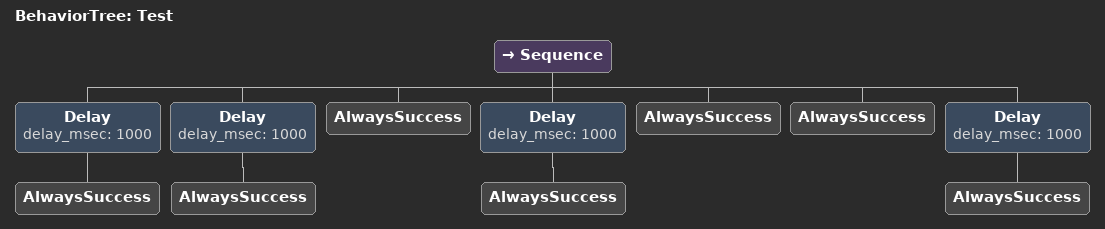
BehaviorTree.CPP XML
<?xml version="1.0"?>
<root BTCPP_format="4" main_tree_to_execute="Test">
    <BehaviorTree ID="Test">
        <Sequence>
            <Delay delay_msec="1000">
                <AlwaysSuccess />
            </Delay>
            <Delay delay_msec="1000">
                <AlwaysSuccess />
            </Delay>
            <AlwaysSuccess />
            <Delay delay_msec="1000">
                <AlwaysSuccess />
            </Delay>
            <AlwaysSuccess />
            <AlwaysSuccess />
            <Delay delay_msec="1000">
                <AlwaysSuccess />
            </Delay>
        </Sequence>
    </BehaviorTree>
</root>
